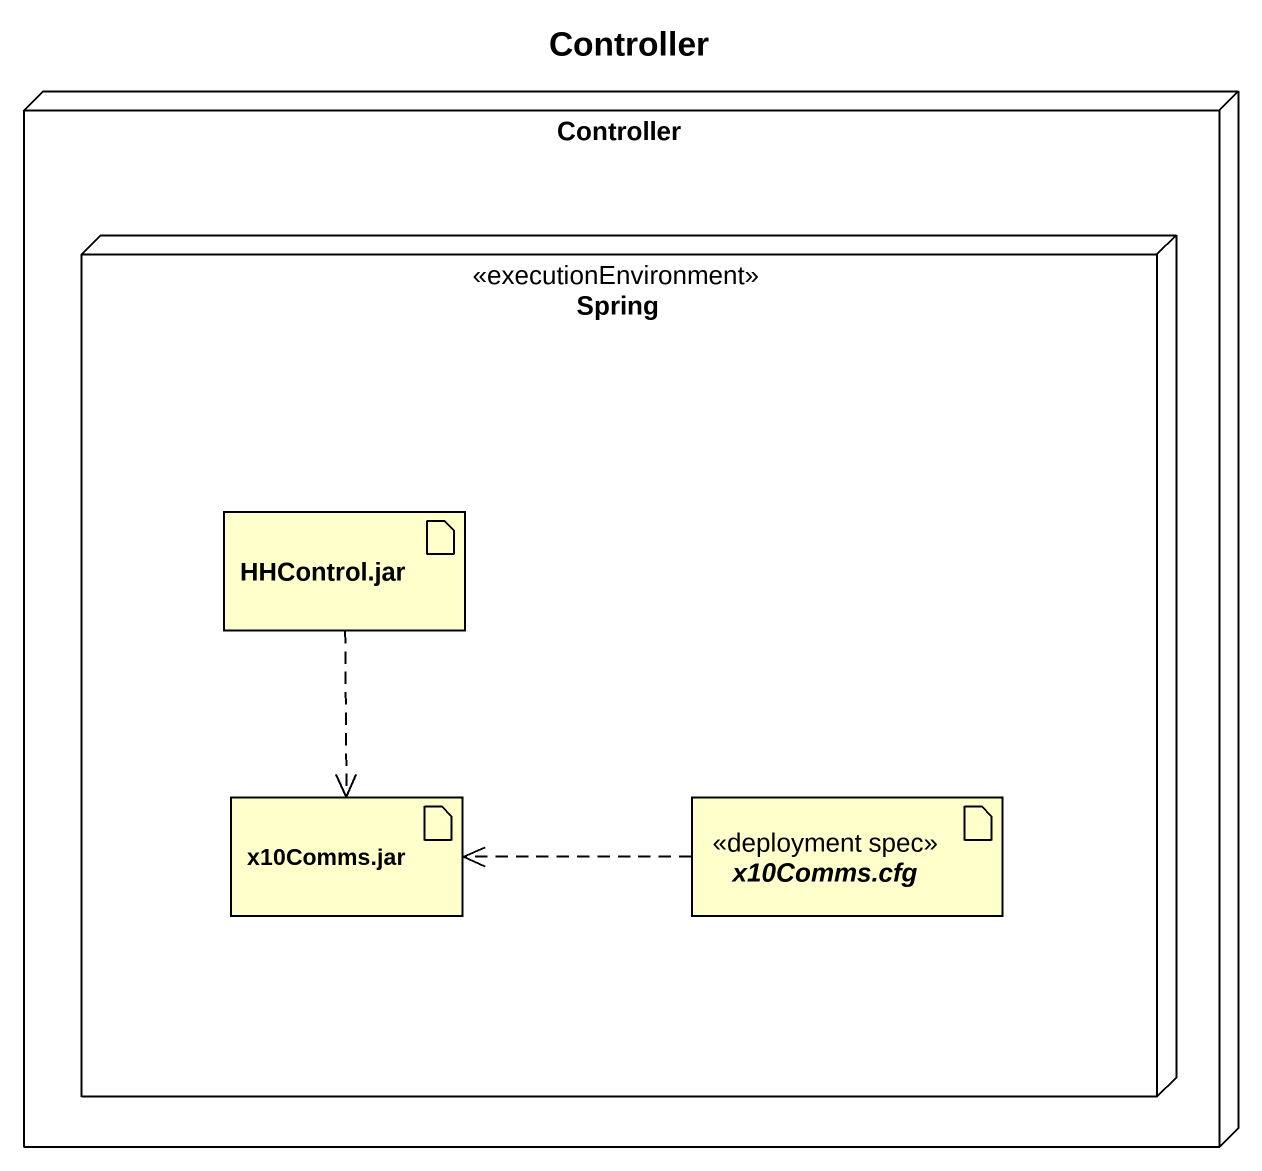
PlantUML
@startuml
title Controller
node Controller {
  node Spring <<executionEnvironment>> {
    artifact "HHControl.jar" as HHControl_jar
    artifact "x10Comms.jar" as x10Comms_jar
    artifact "x10Comms.cfg" as x10Comms_cfg <<deployment spec>>
  }
}
HHControl_jar ..> x10Comms_jar
x10Comms_cfg .left.> x10Comms_jar
@enduml
